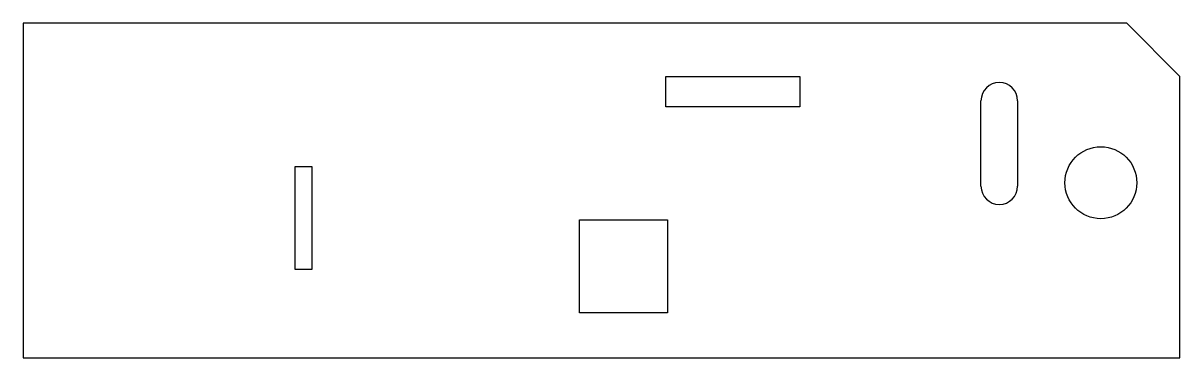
# Model space of a CAD drawing. Header units: millimetres. Extents: x 0 to 289, y 0 to 83.
import ezdxf

# ---------------------------------------------------------------- set-up
doc = ezdxf.new("R2010")
doc.units = ezdxf.units.MM
doc.layers.add('CUT', color=7, linetype='Continuous')

msp = doc.modelspace()

# ---------------------------------------------------------------- linework, layer by layer
at = {"layer": 'CUT'}
for p, q in [((0, 83.46), (0, 0)), ((275.28, 83.46), (0, 83.46)), ((288.55, 70.19), (275.28, 83.46)), ((160.33, 62.56), (160.33, 70.16)), ((160.33, 70.16), (193.79, 70.16)), ((193.79, 70.16), (193.79, 62.56)), ((288.55, 0), (288.55, 70.19)), ((238.94, 42.82), (238.94, 64.11)), ((248.07, 64.11), (248.07, 42.82)), ((193.79, 62.56), (160.33, 62.56)), ((67.85, 22.06), (67.85, 47.73)), ((67.85, 47.73), (71.98, 47.73)), ((71.98, 47.73), (71.98, 22.06)), ((138.79, 11.24), (138.79, 34.39)), ((138.79, 34.39), (160.7, 34.39)), ((160.7, 34.39), (160.7, 11.24)), ((71.98, 22.06), (67.85, 22.06)), ((160.7, 11.24), (138.79, 11.24)), ((0, 0), (288.55, 0))]:
    msp.add_line(p, q, dxfattribs=at)
msp.add_circle((268.84, 43.67), 8.97, dxfattribs=at)
for centre, start, end in [((243.51, 64.11), 0, 180), ((243.51, 42.82), 180, 0)]:
    msp.add_arc(centre, 4.57, start, end, dxfattribs=at)

doc.saveas('drawing.dxf')
